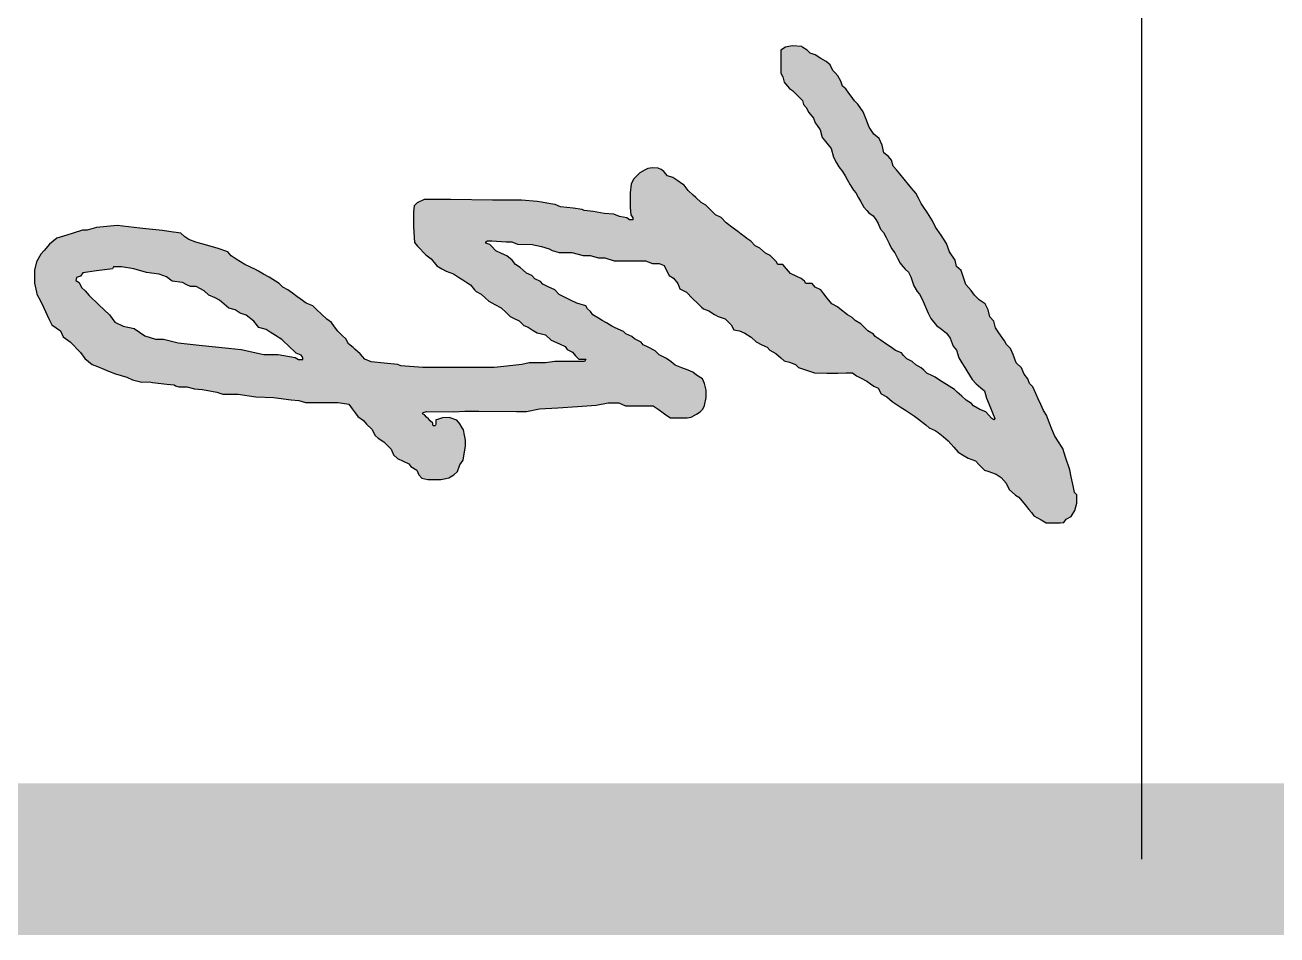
# Model space of a CAD drawing. Extents: x 14207793 to 14719554, y -1675802 to -1228715.
# Drawn here: x 14412700 to 14413690, y -1518108 to -1517387 of the extents above; entities that cross this region are included whole.
import ezdxf

# ---------------------------------------------------------------- set-up
doc = ezdxf.new("R2010")
doc.units = 0
doc.header["$LTSCALE"] = 500
doc.header["$MEASUREMENT"] = 0
doc.layers.get('0').update_dxf_attribs({"linetype": 'CONTINUOUS'})
doc.layers.add('PUB_TITLE', color=4, linetype='CONTINUOUS')

# ---------------------------------------------------------------- blocks, each defined once
blk = doc.blocks.new('dfgj')
h = blk.add_hatch(color=256)
h.dxf.hatch_style = 1
h.paths.add_polyline_path([(26513.1, 19971.4), (26517.3, 19977.7), (26523.4, 19987), (26526.8, 19992.2), (26535.8, 20000), (26539.3, 20003), (26544.1, 20012.1), (26550.9, 20019.7), (26557.2, 20026.8), (26563.4, 20038.2), (26570, 20050.3), (26578.7, 20059.2), (26586.2, 20066.9), (26589.9, 20074.7), (26594.5, 20084.2), (26602.9, 20092.7), (26606.3, 20100.8), (26612.4, 20110.5), (26616.9, 20117.6), (26618.9, 20125.9), (26620.7, 20133.3), (26631, 20144), (26637.8, 20159.6), (26642.7, 20170.7), (26648.5, 20174.6), (26653.4, 20184.1), (26660, 20190.1), (26666.8, 20196.2), (26666.8, 20209.7), (26670.7, 20206.7), (26670.7, 20191.2), (26670.7, 20151), (26673.6, 20133.5), (26673.6, 20102.6), (26676.6, 20088.9), (26680.3, 20055), (26682.2, 20036.9), (26682.2, 20012.7), (26682.2, 19976.9), (26682.2, 19950.2), (26682.2, 19902.4), (26679.4, 19860.7), (26676.5, 19855.6), (26674.1, 19829.8), (26671.8, 19805.4), (26666.9, 19793.1), (26656.4, 19784.6), (26647.9, 19774.6), (26644.8, 19770.9), (26637.8, 19762.7), (26628.1, 19757.1), (26621.7, 19750.4), (26614.1, 19742.2), (26605.4, 19736.2), (26597.2, 19730.5), (26591.4, 19721.3), (26582, 19711.7), (26572.9, 19702.4), (26566, 19695.3), (26560.8, 19682.9), (26552.7, 19671.5), (26548.3, 19665.3), (26542.5, 19657.2), (26536.2, 19648.3), (26530.6, 19638.8), (26523.9, 19631.6), (26512.1, 19613.1), (26506.1, 19602.3), (26500.7, 19592.7), (26497.5, 19587), (26487.9, 19567), (26477.8, 19551.1), (26471.7, 19541.6), (26464.1, 19535.3), (26458, 19517), (26451.2, 19493.3), (26446, 19474.8), (26440.9, 19461.8), (26436.3, 19453.9), (26429.4, 19446.7), (26426, 19424), (26424.2, 19411.7), (26421, 19380.9), (26419.8, 19369.3), (26414.8, 19326.4), (26418.5, 19287.9), (26423.7, 19270.1), (26423.7, 19261.1), (26428.9, 19244), (26432.6, 19231.8), (26438.3, 19212.9), (26449.6, 19199.2), (26461.5, 19189.1), (26468.8, 19182.9), (26483.4, 19174.7), (26498.9, 19170.6), (26523.5, 19170.6), (26540.4, 19174.7), (26544, 19175.5), (26556.8, 19182.1), (26568.6, 19188.1), (26591.7, 19198.7), (26601.6, 19203.3), (26613.4, 19219.6), (26624.7, 19224.6), (26634.1, 19238.2), (26653.8, 19257.8), (26665.2, 19265.8), (26676.7, 19279.4), (26680.6, 19289.3), (26685.3, 19301.2), (26688.9, 19310.1), (26694.1, 19323.4), (26700.2, 19344.7), (26705.7, 19355.6), (26710.1, 19373.1), (26709.4, 19387.5), (26710.8, 19393.3), (26713.5, 19420.1), (26714.9, 19434.1), (26717, 19436.7), (26718.9, 19442.8), (26718.5, 19458.1), (26722.6, 19472.5), (26724, 19487.2), (26727.2, 19504.2), (26728.6, 19514.6), (26732.3, 19525.9), (26732.3, 19554.8), (26737.3, 19587.8), (26739, 19621.2), (26743.5, 19654.7), (26744.3, 19669), (26748.4, 19681.4), (26748.4, 19705), (26748.4, 19724.3), (26748.4, 19742.9), (26751.5, 19763.2), (26760.1, 19769.5), (26767.6, 19775), (26774.7, 19780.2), (26782.4, 19790.6), (26789.4, 19796.1), (26798.7, 19806.5), (26810.6, 19812.4), (26815.6, 19818.5), (26822.4, 19829.1), (26827.5, 19834.2), (26836.1, 19842.7), (26847.1, 19847.1), (26853.5, 19854.6), (26858.6, 19865.5), (26863.6, 19876.3), (26868.6, 19880.1), (26875.5, 19891.3), (26884.3, 19894.8), (26890.8, 19900.3), (26893.5, 19911.7), (26893.5, 19923), (26893.5, 19936.5), (26891.4, 19945.6), (26890.1, 19951.4), (26884.3, 19960.7), (26878.2, 19967.6), (26865.5, 19972.1), (26857, 19978.2), (26829.8, 19982.8), (26819.3, 19982.7), (26809.6, 19980.8), (26799.6, 19978.9), (26796, 19976.7), (26788.6, 19972.4), (26781.7, 19966.7), (26776.8, 19951.8), (26776.9, 19939.4), (26781.7, 19926.8), (26783.7, 19926.8), (26788.6, 19926.7), (26792.3, 19926.5), (26792.3, 19921.7), (26786.9, 19920.9), (26783.1, 19916.4), (26779.2, 19913.4), (26776, 19909.2), (26771.5, 19905.3), (26769.7, 19902.1), (26767, 19903.1), (26765.4, 19909.3), (26765.9, 19961.1), (26764.6, 19981.7), (26764.6, 20007.8), (26765, 20078.7), (26765.1, 20097.6), (26760.4, 20122.2), (26758.1, 20157), (26755.7, 20194), (26753.4, 20229), (26748.8, 20251.6), (26748.8, 20271.4), (26754.6, 20284.5), (26754.6, 20304.2), (26754.6, 20325.3), (26754.6, 20336.1), (26761.1, 20345.7), (26766.1, 20352.9), (26771.2, 20360.4), (26777, 20369), (26777, 20382.4), (26777, 20400.5), (26775.8, 20407.7), (26770, 20417.8), (26765.8, 20425.1), (26760.7, 20429.9), (26753.6, 20432.9), (26738.6, 20436.1), (26725.2, 20436.1), (26712.3, 20433.1), (26703.8, 20429.6), (26696.9, 20418.1), (26690.9, 20411.2), (26687.4, 20402.4), (26682.7, 20390.6), (26677.7, 20377.8), (26671.9, 20370.1), (26665.4, 20361.2), (26658.5, 20347.7), (26651, 20340.4), (26644.2, 20326.9), (26639.4, 20317.3), (26634.6, 20313.5), (26628.1, 20301.5), (26623.7, 20296.3), (26619, 20285.1), (26614.6, 20280.7), (26607.5, 20265), (26604.6, 20258.7), (26598.3, 20248.2), (26593.6, 20240.2), (26589.4, 20233.2), (26583.2, 20222.8), (26576.6, 20218.2), (26571.8, 20212.7), (26566.2, 20209.6), (26561.3, 20192.5), (26555.4, 20180.9), (26550.2, 20170.4), (26544.5, 20159.1), (26536.2, 20151.2), (26530.2, 20138.6), (26525.3, 20128.3), (26520.3, 20124.4), (26515.1, 20113.2), (26508.8, 20107.6), (26504.5, 20097.6), (26498.7, 20091.2), (26494, 20086), (26488, 20076.7), (26479.8, 20070.5), (26471.7, 20060.7), (26467.3, 20050.8), (26462.5, 20040.1), (26454.4, 20032.5), (26450.5, 20028.9), (26448.2, 20021.2), (26445.4, 20021.2), (26443.8, 20024), (26443.8, 20032.2), (26445.6, 20059.7), (26445.6, 20070.2), (26449.7, 20080.9), (26450.3, 20108.5), (26454.2, 20125.8), (26458.9, 20140.2), (26462, 20146.3), (26465.3, 20159.4), (26465.3, 20183.4), (26471.2, 20204.6), (26471.2, 20217.5), (26475.3, 20233.6), (26475.3, 20245.1), (26481.4, 20262.7), (26481.4, 20290.1), (26481.4, 20304.7), (26481.4, 20321.8), (26486.3, 20335.1), (26486.3, 20347.9), (26490.3, 20357.1), (26500.5, 20362.2), (26508.9, 20366.4), (26514.1, 20374.8), (26524.1, 20382.8), (26533.9, 20386.6), (26540.5, 20399), (26552.1, 20410.7), (26561.9, 20420.7), (26568.5, 20427.5), (26571.9, 20431), (26575.4, 20441.3), (26582.2, 20452.2), (26586.4, 20458.9), (26590.6, 20471.7), (26601.9, 20483.6), (26611.5, 20488.1), (26613.3, 20499.2), (26617.3, 20509.3), (26625.2, 20520.9), (26633.7, 20530.5), (26639.8, 20541), (26643.8, 20551.2), (26649.4, 20556.4), (26656, 20567.5), (26664.2, 20576.9), (26669.6, 20583.1), (26672.2, 20593.5), (26676.7, 20604.3), (26682.2, 20610.4), (26685.4, 20619.7), (26688.5, 20628.7), (26692.4, 20640), (26693.2, 20663.6), (26693.2, 20684.5), (26692.2, 20700), (26692.2, 20707.1), (26692.2, 20712.1), (26698.1, 20719.1), (26702.5, 20728), (26707.8, 20738.8), (26712.8, 20745.5), (26717.6, 20752), (26721.1, 20760.1), (26731.7, 20765.6), (26737.4, 20776.7), (26746.6, 20786.6), (26756.3, 20801.9), (26762.5, 20811.8), (26774.2, 20828.7), (26779.4, 20836.2), (26790.5, 20850.1), (26795.7, 20856.6), (26801.3, 20867.5), (26804.5, 20873.5), (26812.2, 20882.4), (26820.8, 20892.3), (26832.7, 20902.5), (26842.1, 20910.7), (26846.9, 20919.2), (26853, 20930), (26858.5, 20943.6), (26865.8, 20950.7), (26875.6, 20960.4), (26877.9, 20966.8), (26883.6, 20982.3), (26889.8, 20991.8), (26900, 21001.3), (26912.3, 21007.2), (26923.2, 21018.9), (26926.8, 21025), (26940.9, 21037.2), (26949.8, 21044.1), (26955.7, 21048.8), (26961.6, 21053.3), (26965.7, 21060.6), (26969.4, 21067), (26974.9, 21076.5), (26974.9, 21092.6), (26974.9, 21103.3), (26974.7, 21109.8), (26968.3, 21114.4), (26963.1, 21123.7), (26952.1, 21130.8), (26938.1, 21134.6), (26922.5, 21134.6), (26917.9, 21130.3), (26905.1, 21127.5), (26888.3, 21123.9), (26875, 21121), (26851.2, 21113.4), (26835.1, 21108.3), (26818.4, 21097.3), (26810.6, 21092.2), (26798.4, 21087.5), (26787.3, 21083.2), (26772.4, 21077.5), (26763.2, 21071.6), (26752.2, 21066.6), (26741.3, 21061.7), (26731.5, 21057.3), (26718.6, 21051.6), (26712.6, 21045.1), (26703.8, 21042.3), (26694.6, 21035.2), (26683.2, 21030.1), (26673.4, 21020.5), (26657.8, 21014.7), (26646.4, 21009.6), (26639, 21002.1), (26632.3, 20998.3), (26616.7, 20987.6), (26607.6, 20981.4), (26594.9, 20978.3), (26587, 20970.5), (26573.4, 20967.4), (26562.2, 20961.7), (26555, 20950.7), (26546.1, 20941.5), (26537.2, 20935.6), (26525.9, 20925.2), (26510.6, 20920.1), (26499.3, 20916.4), (26491.7, 20908.1), (26479.9, 20905), (26464.3, 20894.5), (26448.5, 20889.2), (26432.9, 20878.6), (26417.6, 20868.1), (26405.8, 20862.6), (26391.1, 20853), (26380.7, 20846.2), (26373.5, 20841.5), (26363, 20835.9), (26353.9, 20831.1), (26344.4, 20823.2), (26337.5, 20817.5), (26327.2, 20809), (26317.4, 20800.9), (26309.8, 20794.6), (26302.7, 20788.7), (26291.8, 20785.5), (26284.4, 20779.4), (26277.4, 20771.2), (26263.3, 20767.9), (26251, 20762.1), (26242.3, 20751.9), (26229.5, 20743.2), (26221.2, 20740.1), (26212.8, 20736.9), (26200.5, 20732.2), (26185.7, 20722.2), (26179.7, 20715.7), (26171.1, 20709.6), (26165, 20705.2), (26157, 20699.5), (26152.2, 20693), (26142.8, 20689.8), (26132.8, 20684.5), (26127, 20679), (26122.3, 20674.6), (26112.1, 20669.8), (26105.8, 20662.3), (26099.8, 20652.3), (26093.3, 20641.4), (26089.9, 20632.3), (26084.3, 20626.2), (26079.4, 20618.4), (26077, 20616.2), (26076.2, 20598.5), (26078.4, 20585.4), (26084.5, 20576.9), (26097.4, 20576.9), (26114, 20576.9), (26127.8, 20576.9), (26134.6, 20580.7), (26144.7, 20583), (26151.4, 20589), (26156.2, 20593.2), (26160.1, 20599), (26169, 20607.8), (26175.3, 20614), (26179.3, 20617.9), (26186.9, 20619.7), (26192, 20624.7), (26201.6, 20629.4), (26212.6, 20638.3), (26221, 20641.7), (26225.9, 20645.2), (26234.4, 20651.2), (26248.6, 20654.8), (26256.3, 20661), (26262.5, 20665.9), (26269.6, 20671.6), (26285.9, 20676.1), (26296.4, 20681.8), (26304.2, 20686.1), (26312.8, 20693), (26321.1, 20697.9), (26328.1, 20702), (26337.9, 20707.7), (26347.8, 20713.5), (26353.3, 20718.2), (26362.4, 20723.4), (26369.1, 20727.2), (26380.1, 20733.5), (26386.5, 20739.1), (26390.8, 20742.9), (26396.5, 20750.7), (26403.3, 20755.9), (26411, 20760.5), (26421.8, 20764.9), (26428.1, 20770.5), (26437.1, 20775.1), (26448.8, 20781), (26457.8, 20785.6), (26466.1, 20791.5), (26476.1, 20796.6), (26485.6, 20801.5), (26492.1, 20807), (26497.1, 20811.4), (26502.8, 20817.6), (26511.2, 20821.5), (26528.2, 20827.5), (26539.3, 20833.4), (26543.9, 20838), (26553.7, 20843.3), (26566.7, 20848.8), (26580.1, 20854.7), (26589.9, 20859.3), (26603.1, 20870.2), (26610.3, 20879.5), (26617.6, 20888.8), (26626.7, 20896.1), (26642.1, 20901.4), (26649.5, 20907.6), (26663.8, 20911.9), (26673.7, 20918), (26682.3, 20923.4), (26688.6, 20927.3), (26696.5, 20932.3), (26704.8, 20937.5), (26712.9, 20945.1), (26720.6, 20953.9), (26726.4, 20960.6), (26740, 20964.5), (26752.1, 20969.3), (26767.9, 20975.7), (26778.3, 20979.9), (26781.1, 20977.9), (26778.5, 20974.2), (26771.5, 20968.2), (26765.6, 20963.1), (26761.2, 20951.8), (26754.7, 20940.1), (26750, 20936), (26743.8, 20925.8), (26736.4, 20917.8), (26728.6, 20909.3), (26724, 20904.3), (26717.4, 20893.8), (26714.4, 20889.1), (26707.4, 20877.9), (26700.8, 20867.3), (26697.9, 20862.7), (26692.9, 20852.2), (26687.4, 20846.1), (26682.9, 20841.3), (26677.5, 20831.5), (26671.1, 20824.2), (26665.7, 20814.5), (26659.8, 20808.2), (26654.8, 20804), (26650.1, 20793.1), (26644.7, 20785.3), (26639.9, 20778.2), (26630, 20763.9), (26623.6, 20754.5), (26619.4, 20751.5), (26613.2, 20740.7), (26606.4, 20734), (26599.7, 20727.3), (26594, 20717), (26588.2, 20711.1), (26583.3, 20702.4), (26571.7, 20688.1), (26568.2, 20683.9), (26562.3, 20672.8), (26551.6, 20664.3), (26543.4, 20657.9), (26535.9, 20652), (26531.1, 20641.3), (26524.2, 20635.9), (26524.2, 20623.9), (26519.7, 20621.2), (26514.7, 20615.4), (26510.8, 20606.7), (26505.4, 20594.8), (26496.1, 20587.3), (26488.3, 20580.9), (26488.3, 20571.1), (26482.8, 20568.2), (26475.2, 20560.6), (26471.1, 20556.5), (26466.9, 20547.7), (26457.2, 20537.6), (26453, 20528.3), (26444.5, 20520.6), (26438.9, 20513.1), (26435.9, 20509), (26430.7, 20502.2), (26425.9, 20495.7), (26419.4, 20487), (26409.6, 20474), (26399.6, 20464.5), (26394.4, 20453.5), (26388.8, 20447.9), (26382.1, 20441.2), (26376.6, 20435.7), (26371.2, 20426.8), (26362.1, 20416.8), (26357.5, 20411.7), (26348.6, 20402.1), (26338.9, 20394.7), (26335.4, 20389.7), (26330.5, 20382.7), (26324.1, 20373.6), (26320.9, 20363.4), (26312.8, 20356.7), (26309, 20351.7), (26306.3, 20345.6), (26305.9, 20335.3), (26307.5, 20326.2), (26309.9, 20321.5), (26315.2, 20311.5), (26327.6, 20299.6), (26337, 20294.8), (26353.1, 20292.8), (26367, 20292.8), (26380.8, 20292.8), (26394.3, 20294.2), (26400.5, 20298.3), (26404, 20298.3), (26404, 20291.9), (26400, 20286.8), (26397.4, 20272.7), (26393.6, 20262.1), (26392.1, 20244.2), (26388, 20223.4), (26386.1, 20206.5), (26384.3, 20202.7), (26382.2, 20185.7), (26379.3, 20161.9), (26375.3, 20151.8), (26373.6, 20142.9), (26370.9, 20126.2), (26369.6, 20117.6), (26367, 20088.5), (26367, 20062.9), (26367, 20033.7), (26365.7, 19955.3), (26365.7, 19905.1), (26372.1, 19891.5), (26377.8, 19886.1), (26388.6, 19884.8), (26404.3, 19884.8), (26417.4, 19884.8), (26447, 19886.8), (26453.4, 19892.2), (26469.9, 19907.8), (26477.3, 19918.4), (26490.9, 19929), (26496.4, 19938.5), (26500.9, 19946.4), (26505.9, 19960.4)])
h.paths.add_polyline_path([(26661.3, 19675.4), (26664.8, 19676.5), (26667.2, 19676.5), (26667.2, 19672.4), (26667.1, 19668.5), (26663.3, 19661.7), (26657.9, 19629.9), (26657.9, 19602.6), (26648.6, 19560), (26646, 19536.1), (26640, 19481.1), (26635.8, 19441.7), (26628.7, 19414.2), (26628.7, 19399.1), (26622.5, 19378.7), (26608.5, 19358.8), (26604.4, 19337.9), (26597, 19322.5), (26583.2, 19312.2), (26564.2, 19292), (26546.9, 19273.6), (26537.6, 19266.5), (26531.6, 19259.3), (26521.9, 19255.2), (26518.3, 19248.8), (26512.8, 19249.9), (26510.2, 19257.5), (26503.8, 19262), (26500.4, 19287.4), (26496.4, 19317.9), (26492.6, 19320), (26492.6, 19334.7), (26496.2, 19357.8), (26503.2, 19381.7), (26506.2, 19405.7), (26511.5, 19419.8), (26519.5, 19430.4), (26521.9, 19449.5), (26526.3, 19458.1), (26529.7, 19465), (26529.7, 19475.3), (26537.8, 19490.3), (26545.9, 19499.4), (26551.3, 19511.1), (26555.4, 19519.7), (26570.6, 19536.7), (26573.5, 19549.1), (26579.8, 19558.3), (26583.6, 19569.5), (26595.1, 19584.2), (26606.9, 19593.7), (26610.7, 19607.5), (26615.5, 19615), (26621.9, 19624.8), (26629.6, 19636.8), (26633.7, 19641.2), (26640.3, 19648.1), (26655.2, 19663.9), (26659.1, 19673.1)], flags=16)
for points in [[(26077, 20616.2), (26076.2, 20598.5), (26078.4, 20585.4), (26084.5, 20576.9), (26097.4, 20576.9), (26114, 20576.9), (26127.8, 20576.9), (26134.6, 20580.7), (26144.7, 20583), (26151.4, 20589), (26156.2, 20593.2), (26160.1, 20599), (26169, 20607.8), (26175.3, 20614), (26179.3, 20617.9), (26186.9, 20619.7), (26192, 20624.7), (26201.6, 20629.4), (26212.6, 20638.3), (26221, 20641.7), (26225.9, 20645.2), (26234.4, 20651.2), (26248.6, 20654.8), (26256.3, 20661), (26262.5, 20665.9), (26269.6, 20671.6), (26285.9, 20676.1), (26296.4, 20681.8), (26304.2, 20686.1), (26312.8, 20693), (26321.1, 20697.9), (26328.1, 20702), (26337.9, 20707.7), (26347.8, 20713.5), (26353.3, 20718.2), (26362.4, 20723.4), (26369.1, 20727.2), (26380.1, 20733.5), (26386.5, 20739.1), (26390.8, 20742.9), (26396.5, 20750.7), (26403.3, 20755.9), (26411, 20760.5), (26421.8, 20764.9), (26428.1, 20770.5), (26437.1, 20775.1), (26448.8, 20781), (26457.8, 20785.6), (26466.1, 20791.5), (26476.1, 20796.6), (26485.6, 20801.5), (26492.1, 20807), (26497.1, 20811.4), (26502.8, 20817.6), (26511.2, 20821.5), (26528.2, 20827.5), (26539.3, 20833.4), (26543.9, 20838), (26553.7, 20843.3), (26566.7, 20848.8), (26580.1, 20854.7), (26589.9, 20859.3), (26603.1, 20870.2), (26610.3, 20879.5), (26617.6, 20888.8), (26626.7, 20896.1), (26642.1, 20901.4), (26649.5, 20907.6), (26663.8, 20911.9), (26673.7, 20918), (26682.3, 20923.4), (26688.6, 20927.3), (26696.5, 20932.3), (26704.8, 20937.5), (26712.9, 20945.1), (26720.6, 20953.9), (26726.4, 20960.6), (26740, 20964.5), (26752.1, 20969.3), (26767.9, 20975.7), (26778.3, 20979.9), (26781.1, 20977.9), (26778.5, 20974.2), (26771.5, 20968.2), (26765.6, 20963.1), (26761.2, 20951.8), (26754.7, 20940.1), (26750, 20936), (26743.8, 20925.8), (26736.4, 20917.8), (26728.6, 20909.3), (26724, 20904.3), (26717.4, 20893.8), (26714.4, 20889.1), (26707.4, 20877.9), (26700.8, 20867.3), (26697.9, 20862.7), (26692.9, 20852.2), (26687.4, 20846.1), (26682.9, 20841.3), (26677.5, 20831.5), (26671.1, 20824.2), (26665.7, 20814.5), (26659.8, 20808.2), (26654.8, 20804), (26650.1, 20793.1), (26644.7, 20785.3), (26639.9, 20778.2), (26630, 20763.9), (26623.6, 20754.5), (26619.4, 20751.5), (26613.2, 20740.7), (26606.4, 20734), (26599.7, 20727.3), (26594, 20717), (26588.2, 20711.1), (26583.3, 20702.4), (26571.7, 20688.1), (26568.2, 20683.9), (26562.3, 20672.8), (26551.6, 20664.3), (26543.4, 20657.9), (26535.9, 20652), (26531.1, 20641.3), (26524.2, 20635.9), (26524.2, 20623.9), (26519.7, 20621.2), (26514.7, 20615.4), (26510.8, 20606.7), (26505.4, 20594.8), (26496.1, 20587.3), (26488.3, 20580.9), (26488.3, 20571.1), (26482.8, 20568.2), (26475.2, 20560.6), (26471.1, 20556.5), (26466.9, 20547.7), (26457.2, 20537.6), (26453, 20528.3), (26444.5, 20520.6), (26438.9, 20513.1), (26435.9, 20509), (26430.7, 20502.2), (26425.9, 20495.7), (26419.4, 20487), (26409.6, 20474), (26399.6, 20464.5), (26394.4, 20453.5), (26388.8, 20447.9), (26382.1, 20441.2), (26376.6, 20435.7), (26371.2, 20426.8), (26362.1, 20416.8), (26357.5, 20411.7), (26348.6, 20402.1), (26338.9, 20394.7), (26335.4, 20389.7), (26330.5, 20382.7), (26324.1, 20373.6), (26320.9, 20363.4), (26312.8, 20356.7), (26309, 20351.7), (26306.3, 20345.6), (26305.9, 20335.3), (26307.5, 20326.2), (26309.9, 20321.5), (26315.2, 20311.5), (26327.6, 20299.6), (26337, 20294.8), (26353.1, 20292.8), (26367, 20292.8), (26380.8, 20292.8), (26394.3, 20294.2), (26400.5, 20298.3), (26404, 20298.3), (26404, 20291.9), (26400, 20286.8), (26397.4, 20272.7), (26393.6, 20262.1), (26392.1, 20244.2), (26388, 20223.4), (26386.1, 20206.5), (26384.3, 20202.7), (26382.2, 20185.7), (26379.3, 20161.9), (26375.3, 20151.8), (26373.6, 20142.9), (26370.9, 20126.2), (26369.6, 20117.6), (26367, 20088.5), (26367, 20062.9), (26367, 20033.7), (26365.7, 19955.3), (26365.7, 19905.1), (26372.1, 19891.5), (26377.8, 19886.1), (26388.6, 19884.8), (26404.3, 19884.8), (26417.4, 19884.8), (26447, 19886.8), (26453.4, 19892.2), (26469.9, 19907.8), (26477.3, 19918.4), (26490.9, 19929), (26496.4, 19938.5), (26500.9, 19946.4), (26505.9, 19960.4), (26513.1, 19971.4), (26517.3, 19977.7), (26523.4, 19987), (26526.8, 19992.2), (26535.8, 20000), (26539.3, 20003), (26544.1, 20012.1), (26550.9, 20019.7), (26557.2, 20026.8), (26563.4, 20038.2), (26570, 20050.3), (26578.7, 20059.2), (26586.2, 20066.9), (26589.9, 20074.7), (26594.5, 20084.2), (26602.9, 20092.7), (26606.3, 20100.8), (26612.4, 20110.5), (26616.9, 20117.6), (26618.9, 20125.9), (26620.7, 20133.3), (26631, 20144), (26637.8, 20159.6), (26642.7, 20170.7), (26648.5, 20174.6), (26653.4, 20184.1), (26660, 20190.1), (26666.8, 20196.2), (26666.8, 20209.7), (26670.7, 20206.7), (26670.7, 20191.2), (26670.7, 20151), (26673.6, 20133.5), (26673.6, 20102.6), (26676.6, 20088.9), (26680.3, 20055), (26682.2, 20036.9), (26682.2, 20012.7), (26682.2, 19976.9), (26682.2, 19950.2), (26682.2, 19902.4), (26679.4, 19860.7), (26676.5, 19855.6), (26674.1, 19829.8), (26671.8, 19805.4), (26666.9, 19793.1), (26656.4, 19784.6), (26647.9, 19774.6), (26644.8, 19770.9), (26637.8, 19762.7), (26628.1, 19757.1), (26621.7, 19750.4), (26614.1, 19742.2), (26605.4, 19736.2), (26597.2, 19730.5), (26591.4, 19721.3), (26582, 19711.7), (26572.9, 19702.4), (26566, 19695.3), (26560.8, 19682.9), (26552.7, 19671.5), (26548.3, 19665.3), (26542.5, 19657.2), (26536.2, 19648.3), (26530.6, 19638.8), (26523.9, 19631.6), (26512.1, 19613.1), (26506.1, 19602.3), (26500.7, 19592.7), (26497.5, 19587), (26487.9, 19567), (26477.8, 19551.1), (26471.7, 19541.6), (26464.1, 19535.3), (26458, 19517), (26451.2, 19493.3), (26446, 19474.8), (26440.9, 19461.8), (26436.3, 19453.9), (26429.4, 19446.7), (26426, 19424), (26424.2, 19411.7), (26421, 19380.9), (26419.8, 19369.3), (26414.8, 19326.4), (26418.5, 19287.9), (26423.7, 19270.1), (26423.7, 19261.1), (26428.9, 19244), (26432.6, 19231.8), (26438.3, 19212.9), (26449.6, 19199.2), (26461.5, 19189.1), (26468.8, 19182.9), (26483.4, 19174.7), (26498.9, 19170.6), (26523.5, 19170.6), (26540.4, 19174.7), (26544, 19175.5), (26556.8, 19182.1), (26568.6, 19188.1), (26591.7, 19198.7), (26601.6, 19203.3), (26613.4, 19219.6), (26624.7, 19224.6), (26634.1, 19238.2), (26653.8, 19257.8), (26665.2, 19265.8), (26676.7, 19279.4), (26680.6, 19289.3), (26685.3, 19301.2), (26688.9, 19310.1), (26694.1, 19323.4), (26700.2, 19344.7), (26705.7, 19355.6), (26710.1, 19373.1), (26709.4, 19387.5), (26710.8, 19393.3), (26713.5, 19420.1), (26714.9, 19434.1), (26717, 19436.7), (26718.9, 19442.8), (26718.5, 19458.1), (26722.6, 19472.5), (26724, 19487.2), (26727.2, 19504.2), (26728.6, 19514.6), (26732.3, 19525.9), (26732.3, 19554.8), (26737.3, 19587.8), (26739, 19621.2), (26743.5, 19654.7), (26744.3, 19669), (26748.4, 19681.4), (26748.4, 19705), (26748.4, 19724.3), (26748.4, 19742.9), (26751.5, 19763.2), (26760.1, 19769.5), (26767.6, 19775), (26774.7, 19780.2), (26782.4, 19790.6), (26789.4, 19796.1), (26798.7, 19806.5), (26810.6, 19812.4), (26815.6, 19818.5), (26822.4, 19829.1), (26827.5, 19834.2), (26836.1, 19842.7), (26847.1, 19847.1), (26853.5, 19854.6), (26858.6, 19865.5), (26863.6, 19876.3), (26868.6, 19880.1), (26875.5, 19891.3), (26884.3, 19894.8), (26890.8, 19900.3), (26893.5, 19911.7), (26893.5, 19923), (26893.5, 19936.5), (26891.4, 19945.6), (26890.1, 19951.4), (26884.3, 19960.7), (26878.2, 19967.6), (26865.5, 19972.1), (26857, 19978.2), (26829.8, 19982.8), (26819.3, 19982.7), (26809.6, 19980.8), (26799.6, 19978.9), (26796, 19976.7), (26788.6, 19972.4), (26781.7, 19966.7), (26776.8, 19951.8), (26776.9, 19939.4), (26780.5, 19930), (26780.8, 19926.8), (26783.7, 19926.8), (26788.6, 19926.7), (26790.7, 19926.6), (26792.3, 19925.9), (26792.3, 19923.4), (26792, 19921.7), (26790.5, 19921.5), (26788.4, 19921.5), (26787.4, 19921.5), (26783.1, 19916.4), (26779.2, 19913.4), (26776, 19909.2), (26771.5, 19905.3), (26769.7, 19902.1), (26767, 19903.1), (26765.4, 19909.3), (26765.9, 19961.1), (26764.6, 19981.7), (26764.6, 20007.8), (26765, 20078.7), (26765.1, 20097.6), (26760.4, 20122.2), (26758.1, 20157), (26755.7, 20194), (26753.4, 20229), (26748.8, 20251.6), (26748.8, 20271.4), (26754.6, 20284.5), (26754.6, 20304.2), (26754.6, 20325.3), (26754.6, 20336.1), (26761.1, 20345.7), (26766.1, 20352.9), (26771.2, 20360.4), (26777, 20369), (26777, 20382.4), (26777, 20400.5), (26775.8, 20407.7), (26770, 20417.8), (26765.8, 20425.1), (26760.7, 20429.9), (26753.6, 20432.9), (26738.6, 20436.1), (26725.2, 20436.1), (26712.3, 20433.1), (26703.8, 20429.6), (26696.9, 20418.1), (26690.9, 20411.2), (26687.4, 20402.4), (26682.7, 20390.6), (26677.7, 20377.8), (26671.9, 20370.1), (26665.4, 20361.2), (26658.5, 20347.7), (26651, 20340.4), (26644.2, 20326.9), (26639.4, 20317.3), (26634.6, 20313.5), (26628.1, 20301.5), (26623.7, 20296.3), (26619, 20285.1), (26614.6, 20280.7), (26607.5, 20265), (26604.6, 20258.7), (26598.3, 20248.2), (26593.6, 20240.2), (26589.4, 20233.2), (26583.2, 20222.8), (26576.6, 20218.2), (26571.8, 20212.7), (26566.2, 20209.6), (26561.3, 20192.5), (26555.4, 20180.9), (26550.2, 20170.4), (26544.5, 20159.1), (26536.2, 20151.2), (26530.2, 20138.6), (26525.3, 20128.3), (26520.3, 20124.4), (26515.1, 20113.2), (26508.8, 20107.6), (26504.5, 20097.6), (26498.7, 20091.2), (26494, 20086), (26488, 20076.7), (26479.8, 20070.5), (26471.7, 20060.7), (26467.3, 20050.8), (26462.5, 20040.1), (26454.4, 20032.5), (26450.5, 20028.9), (26448.2, 20021.2), (26445.4, 20021.2), (26443.8, 20024), (26443.8, 20032.2), (26445.6, 20059.7), (26445.6, 20070.2), (26449.7, 20080.9), (26450.3, 20108.5), (26454.2, 20125.8), (26458.9, 20140.2), (26462, 20146.3), (26465.3, 20159.4), (26465.3, 20183.4), (26471.2, 20204.6), (26471.2, 20217.5), (26475.3, 20233.6), (26475.3, 20245.1), (26481.4, 20262.7), (26481.4, 20290.1), (26481.4, 20304.7), (26481.4, 20321.8), (26486.3, 20335.1), (26486.3, 20347.9), (26490.3, 20357.1), (26500.5, 20362.2), (26508.9, 20366.4), (26514.1, 20374.8), (26524.1, 20382.8), (26533.9, 20386.6), (26540.5, 20399), (26552.1, 20410.7), (26561.9, 20420.7), (26568.5, 20427.5), (26571.9, 20431), (26575.4, 20441.3), (26582.2, 20452.2), (26586.4, 20458.9), (26590.6, 20471.7), (26601.9, 20483.6), (26611.5, 20488.1), (26613.3, 20499.2), (26617.3, 20509.3), (26625.2, 20520.9), (26633.7, 20530.5), (26639.8, 20541), (26643.8, 20551.2), (26649.4, 20556.4), (26656, 20567.5), (26664.2, 20576.9), (26669.6, 20583.1), (26672.2, 20593.5), (26676.7, 20604.3), (26682.2, 20610.4), (26685.4, 20619.7), (26688.5, 20628.7), (26692.4, 20640), (26693.2, 20663.6), (26693.2, 20684.5), (26692.2, 20700), (26692.2, 20707.1), (26692.2, 20712.1), (26698.1, 20719.1), (26702.5, 20728), (26707.8, 20738.8), (26712.8, 20745.5), (26717.6, 20752), (26721.1, 20760.1), (26731.7, 20765.6), (26737.4, 20776.7), (26746.6, 20786.6), (26756.3, 20801.9), (26762.5, 20811.8), (26774.2, 20828.7), (26779.4, 20836.2), (26790.5, 20850.1), (26795.7, 20856.6), (26801.3, 20867.5), (26804.5, 20873.5), (26812.2, 20882.4), (26820.8, 20892.3), (26832.7, 20902.5), (26842.1, 20910.7), (26846.9, 20919.2), (26853, 20930), (26858.5, 20943.6), (26865.8, 20950.7), (26875.6, 20960.4), (26877.9, 20966.8), (26883.6, 20982.3), (26889.8, 20991.8), (26900, 21001.3), (26912.3, 21007.2), (26923.2, 21018.9), (26926.8, 21025), (26940.9, 21037.2), (26949.8, 21044.1), (26955.7, 21048.8), (26961.6, 21053.3), (26965.7, 21060.6), (26969.4, 21067), (26974.9, 21076.5), (26974.9, 21092.6), (26974.9, 21103.3), (26974.7, 21109.8), (26968.3, 21114.4), (26963.1, 21123.7), (26952.1, 21130.8), (26938.1, 21134.6), (26922.5, 21134.6), (26917.9, 21130.3), (26905.1, 21127.5), (26888.3, 21123.9), (26875, 21121), (26851.2, 21113.4), (26835.1, 21108.3), (26818.4, 21097.3), (26810.6, 21092.2), (26798.4, 21087.5), (26787.3, 21083.2), (26772.4, 21077.5), (26763.2, 21071.6), (26752.2, 21066.6), (26741.3, 21061.7), (26731.5, 21057.3), (26718.6, 21051.6), (26712.6, 21045.1), (26703.8, 21042.3), (26694.6, 21035.2), (26683.2, 21030.1), (26673.4, 21020.5), (26657.8, 21014.7), (26646.4, 21009.6), (26639, 21002.1), (26632.3, 20998.3), (26616.7, 20987.6), (26607.6, 20981.4), (26594.9, 20978.3), (26587, 20970.5), (26573.4, 20967.4), (26562.2, 20961.7), (26555, 20950.7), (26546.1, 20941.5), (26537.2, 20935.6), (26525.9, 20925.2), (26510.6, 20920.1), (26499.3, 20916.4), (26491.7, 20908.1), (26479.9, 20905), (26464.3, 20894.5), (26448.5, 20889.2), (26432.9, 20878.6), (26417.6, 20868.1), (26405.8, 20862.6), (26391.1, 20853), (26380.7, 20846.2), (26373.5, 20841.5), (26363, 20835.9), (26353.9, 20831.1), (26344.4, 20823.2), (26337.5, 20817.5), (26327.2, 20809), (26317.4, 20800.9), (26309.8, 20794.6), (26302.7, 20788.7), (26291.8, 20785.5), (26284.4, 20779.4), (26277.4, 20771.2), (26263.3, 20767.9), (26251, 20762.1), (26242.3, 20751.9), (26229.5, 20743.2), (26221.2, 20740.1), (26212.8, 20736.9), (26200.5, 20732.2), (26185.7, 20722.2), (26179.7, 20715.7), (26171.1, 20709.6), (26165, 20705.2), (26157, 20699.5), (26152.2, 20693), (26142.8, 20689.8), (26132.8, 20684.5), (26127, 20679), (26122.3, 20674.6), (26112.1, 20669.8), (26105.8, 20662.3), (26099.8, 20652.3), (26093.3, 20641.4), (26089.9, 20632.3), (26084.3, 20626.2), (26079.4, 20618.4), (26077, 20616.2)], [(26659.1, 19673.1), (26655.2, 19663.9), (26640.3, 19648.1), (26633.7, 19641.2), (26629.6, 19636.8), (26621.9, 19624.8), (26615.5, 19615), (26610.7, 19607.5), (26606.9, 19593.7), (26595.1, 19584.2), (26583.6, 19569.5), (26579.8, 19558.3), (26573.5, 19549.1), (26570.6, 19536.7), (26555.4, 19519.7), (26551.3, 19511.1), (26545.9, 19499.4), (26537.8, 19490.3), (26529.7, 19475.3), (26529.7, 19465), (26526.3, 19458.1), (26521.9, 19449.5), (26519.5, 19430.4), (26511.5, 19419.8), (26506.2, 19405.7), (26503.2, 19381.7), (26496.2, 19357.8), (26492.6, 19334.7), (26492.6, 19320), (26496.4, 19317.9), (26500.4, 19287.4), (26503.8, 19262), (26510.2, 19257.5), (26512.8, 19249.9), (26518.3, 19248.8), (26521.9, 19255.2), (26531.6, 19259.3), (26537.6, 19266.5), (26546.9, 19273.6), (26564.2, 19292), (26583.2, 19312.2), (26597, 19322.5), (26604.4, 19337.9), (26608.5, 19358.8), (26622.5, 19378.7), (26628.7, 19399.1), (26628.7, 19414.2), (26635.8, 19441.7), (26640, 19481.1), (26646, 19536.1), (26648.6, 19560), (26657.9, 19602.6), (26657.9, 19629.9), (26663.3, 19661.7), (26667.1, 19668.5), (26667.2, 19672.4), (26667.2, 19676.5), (26664.8, 19676.5), (26661.3, 19675.4), (26659.1, 19673.1)]]:
    blk.add_lwpolyline(points)

msp = doc.modelspace()

# ---------------------------------------------------------------- linework, layer by layer
at = {"layer": 'PUB_TITLE'}
msp.add_line((14413583.38, -1512047.5), (14413583.38, -1518047.5, -1200), dxfattribs=at)
for points, const_width in [([(14443217.5, -1518047.5), (14443217.5, -1379567.5), (14395217.5, -1379567.5), (14395217.5, -1518047.5)], 120), ([(14414474.2, -1512047.5), (14414474.2, -1518047.5), (14407347.64, -1518047.5), (14407347.64, -1512047.5)], 71.27)]:
    msp.add_lwpolyline(points, close=True, dxfattribs=dict(at, const_width=const_width))

# ---------------------------------------------------------------- block references
at = {"xscale": 0.4199999999254942, "yscale": 0.4199999999254942, "zscale": 0.42, "rotation": 270}
msp.add_blockref('dfgj', (14404655.65, -1506451.73, -1069.14), dxfattribs=at)

doc.saveas('drawing.dxf')
